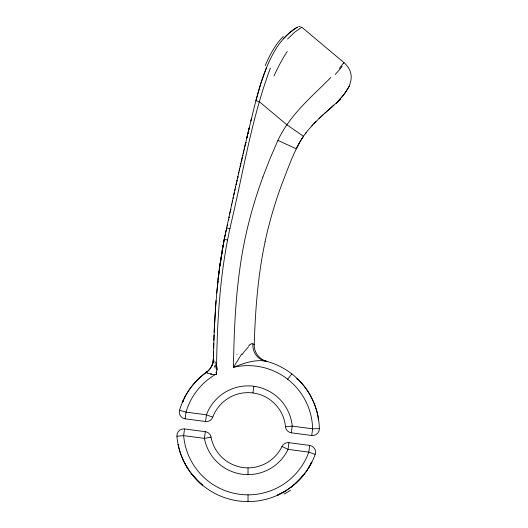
<?xml version="1.0" encoding="UTF-8"?>
<svg xmlns="http://www.w3.org/2000/svg" width="528" height="528" viewBox="0 0 528 528"><rect width="100%" height="100%" fill="white"/><g stroke="black" fill="none" stroke-linecap="round" stroke-linejoin="round"><path stroke-width="0.79" d="M213.286 362.109L213.312 360.683M213.312 360.974L213.345 359.113M213.338 359.502L214.328 328.033L216.031 300.689M213.345 359.053L213.352 358.994A16.87 16.87 0 0 1 206.342 372.339A71.353 71.353 0 0 0 179.54 410.243A6.745 6.745 0 0 0 185.137 418.823L205.55 421.509A6.745 6.745 0 0 0 212.758 417.166A37.62 37.62 0 0 1 285.483 426.743L292.202 426.109L312.622 428.802L319.367 428.65A71.353 71.353 0 0 0 264.634 360.848A16.87 15.668 -76.5 0 1 252.853 343.933L254.212 344.54A16.87 16.87 0 0 0 266.666 361.37C255.427 358.915 243.896 363.271 233.488 367.283L241.804 353.78M213.398 356.591L213.523 351.186M213.596 348.487L213.754 343.081M254.219 344.54C255.321 310.088 257.875 275.543 265.102 241.771M213.847 340.375L214.038 334.97M214.15 332.264L215.602 306.412L217.767 282.348M216.678 293.179L219.523 267.953L223.832 241.58M217.82 281.681L217.747 282.302L217.925 280.731L217.833 281.549M218.024 279.84L219.523 267.96M218.13 278.916L218.17 278.54M218.097 279.167L218.282 277.609M218.236 277.992L218.348 277.028M218.453 276.151L218.566 275.26M218.467 276.045L218.658 274.487M218.671 274.375L219.054 271.372L219.001 271.755M219.047 271.385L219.127 270.778M185.137 418.823L186.014 412.13A64.607 64.607 0 0 1 216.48 373.864C216.949 322.912 219.701 271.603 231.436 221.859C243.619 170.452 251.777 117.685 270.389 68.079M184.529 428.947L183.652 435.64L176.926 436.201A6.745 6.745 0 0 1 184.529 428.947L205.3 431.686A6.745 6.745 0 0 1 211.048 437.138A37.62 37.62 0 0 0 281.965 446.477L288.05 449.387L308.821 452.12L315.17 454.403A6.745 6.745 0 0 0 309.698 445.427L288.935 442.695A6.745 6.745 0 0 0 281.965 446.477M205.55 421.509L206.435 414.817L186.014 412.13L179.54 410.243M205.3 431.686L204.415 438.372A44.365 44.365 0 0 0 288.05 449.387L288.935 442.695M252.938 392.951L253.823 386.258M297.026 379.375L297.132 378.536M319.367 428.65A6.745 6.745 0 0 1 311.738 435.488L291.317 432.802L292.202 426.109A44.365 44.365 0 0 0 206.435 414.817L212.758 417.166M309.698 445.427L308.821 452.12A64.607 64.607 0 0 1 183.652 435.64L204.415 438.372L211.048 437.138M311.738 435.488L312.622 428.802A64.607 64.607 0 0 0 233.435 367.31C234.161 323.862 236.188 280.163 245.302 237.56A443.527 443.527 0 0 1 262.924 177.012M219.252 269.821L219.476 268.151M219.45 268.349L219.674 266.719M219.562 267.518L219.707 266.508M219.694 266.574L219.78 265.987M219.806 265.769L219.952 264.733M219.892 265.168L220.117 263.624M220.031 264.211L220.176 263.215M222.611 248.147L220.341 264.376M220.255 262.647L220.414 261.578M220.539 260.766L220.678 259.855M220.763 259.261L220.909 258.344M220.81 258.984L221.232 256.304M221.43 255.077L221.786 252.905M221.555 254.285L221.687 253.499M221.753 253.103L221.819 252.707M221.978 251.77L222.215 250.384M222.169 250.655L222.347 249.638M222.328 249.751L224.459 238.392M222.565 248.398L222.776 247.236M222.889 246.596L223.054 245.692L223.707 245.791M222.981 246.107L223.159 245.144M223.423 243.738L224.275 239.323M223.291 244.411L223.443 243.613M224.169 239.844L224.011 240.656M224.05 240.451L224.308 239.164M224.413 238.61L224.624 237.587M224.664 237.376L224.776 236.841M224.558 237.904L224.928 236.102M224.849 236.485L225.08 235.356M224.994 235.772L225.185 234.861M225.139 235.066L225.37 233.963M225.456 233.561L225.595 234.412M225.443 233.647L225.746 232.221M226.499 228.769L227.41 224.552M225.515 233.29L225.898 231.508M227.073 226.116L229.647 214.071M229.885 212.982L231.805 204.046M229.601 214.295L230.333 210.877M232.228 202.118L233.297 197.215M225.799 231.964L226.208 230.096M231.521 205.372L232.551 200.627M233.812 194.858L234.346 192.416M233.02 198.488L235.092 189.05M225.971 231.165L226.367 229.383M234.795 190.384L235.547 186.965M236.029 184.8L236.491 182.741M235.396 187.671L237.065 180.14M226.307 229.634L226.466 228.934M236.993 180.49L238.63 173.243M237.461 178.405L237.904 176.464M226.591 228.367L226.684 227.971L229.977 228.69M239.125 171.046L239.725 168.425M238.61 173.323L240.57 164.762M238.59 173.408L238.801 172.478M240.167 166.498L240.933 163.165M241.21 161.957L243.322 152.876M240.689 164.228L241.355 161.33M243.197 153.424L243.857 150.605M241.738 159.687L242.279 157.364M246.748 138.29L247.46 136.316M244.405 148.249L249.176 127.908L247.183 136.435M243.698 151.259L245.447 143.794M247.045 136.983L247.579 134.719M248.695 130.02C255.664 102.34 261.004 73.306 276.091 48.596C281.087 40.702 287.456 33.541 295.33 28.433C297.733 26.935 298.531 26.459 295.858 28.096M250.793 121.103L251.341 118.833M265.049 241.765A423.298 423.298 0 0 1 281.926 183.995C287.555 169.6 292.591 154.783 300.274 141.306C307.745 128.528 318.879 118.477 329.815 108.715C342.58 98.05 361.871 78.474 343.893 62.548L301.752 27.192L294.4 32.413L287.588 39.059M262.871 176.999L270.065 158.545L277.913 140.402L296.333 148.79A85.265 85.265 0 0 1 303.494 136.29L286.843 124.78L259.169 101.554L255.915 100.696L261.083 82.731L266.416 67.815M213.965 363.297L213.345 359.297A16.87 16.599 1.2 0 1 206.263 372.478L207.326 373.25L211.537 373.712M182.609 401.867A5.069 3.914 24.6 0 1 183.487 400.6A5.069 3.887 22.3 0 0 182.602 401.861L184.939 396.911M277.959 140.303C289.595 115.163 311.586 96.855 330.779 77.609M285.008 491.271L293.014 485.641L300.65 478.434L306.57 471.055L311.863 462.139L310.708 463.439A4.541 3.544 26.7 0 0 311.731 462.099M311.388 463.063L308.299 468.455M343.55 94.915L349.397 86.216M307.157 470.197L307.732 469.333M343.471 63.136L343.893 62.548L339.379 68.396M305.204 133.907L306.088 132.733M287.654 379.216L291.793 373.89M304.075 474.421L296.927 482.196M343.134 95.416L339.233 99.719M283.364 38.848L289.43 32.861L295.7 28.208M311.81 125.921L312.827 124.826M313.85 123.743L315.935 121.618M319.13 118.503L323.446 114.49M333.835 105.032L324.522 113.507M295.376 483.615L296.155 482.909M248.49 346.031L249.856 344.916M293 485.641L293.799 484.981M301.752 27.192L301.257 27.496M292.202 486.281L290.585 487.522M285.265 491.113L283.536 492.142M284.757 491.423L277.457 495.251L277.847 495.073M283.292 492.274L277.655 495.158M206.923 371.983L207.405 371.983L206.342 372.339A75.544 66.191 -82.5 0 0 196.977 380.384A69.208 60.641 -82.5 0 0 184.919 396.898M298.709 26.519L300.168 26.453M220.189 263.122L220.519 263.168M220.064 263.967L220.394 264.013M219.879 265.247L220.539 265.34M220.968 257.981L221.628 258.073M220.902 258.364L221.575 258.436M221.786 252.912L222.116 252.965M223.113 245.381L223.76 245.474M228.413 219.839L228.961 219.932M228.994 217.147L229.528 217.232M228.961 217.285L229.502 217.378M230.604 209.629L231.125 209.715M224.281 239.323L227.581 239.976M236.881 180.992L237.349 181.084M237.772 177.038L238.234 177.137M240.121 166.696L240.577 166.795M241.619 160.189L242.081 160.274L241.593 160.314M242.781 155.206L243.236 155.291M244.226 149.015L244.682 149.127M245.263 144.606L245.725 144.718M245.725 142.633L246.418 142.804M246.899 137.65L247.368 137.768M247.949 133.195L248.424 133.32M202.382 485.093L202.785 485.43L197.419 480.546M202.316 485.034L200.944 483.853M200.805 483.727L199.723 482.757M199.63 482.678L191.473 473.761M197.122 480.242L192.1 474.56M191.466 473.755C184.899 465.181 180.253 455.123 178.121 444.53M187.909 468.666L186.8 466.871M186.265 465.96L184.734 463.175M183.328 460.33L183.777 461.281M180.246 452.549L180.576 453.532M215.114 368.188L214.553 365.845M216.044 372.022L216.473 373.844M318.608 419.773L317.599 414.374A69.208 60.641 -82.5 0 0 310.22 395.314M248.028 467.861L248.028 474.613M248.028 494.855L248.028 501.6M178.253 444.523A4.541 3.544 -11.7 0 0 178.761 445.863A4.29 3.346 -12.9 0 1 178.325 444.523M315.17 454.403A71.353 71.353 0 0 1 176.926 436.201M290.499 490.182A25.496 9.649 -43.3 0 1 284.064 494.023M206.356 372.253A6.369 2.356 -62.3 0 1 206.91 371.923M215.589 361.951A47.203 3.722 76.7 0 1 217.589 369.963M215.827 366.755A24.869 2.726 75.4 0 1 215.378 364.874M214.025 361.515A7.003 2.119 71.6 0 1 213.741 359.766M216.553 374.576A20.236 3.656 0.4 0 1 210.441 374.385M249.909 344.639A9.61 3.689 -62.2 0 1 252.905 343.82M236.98 354.235A44.042 0.508 11.4 0 1 236.755 354.189M242.207 354.473A27.245 9.92 -58.9 0 1 248.457 346.903M297.125 378.503A77.464 67.874 -82.5 0 1 310.266 395.281M291.317 432.802A6.745 6.745 0 0 1 285.483 426.743M340.593 99.079A89.701 15.913 -32.6 0 1 336.25 103.475M342.131 66.257A82.889 7.036 -39.3 0 1 335.128 74.448M265.234 65.63A73.861 29.284 -77.8 0 1 283.318 36.478M273.959 75.992A74.072 20.75 -70.2 0 1 287.225 51.46M212.52 365.125L212.368 365.627L212.52 365.138M318.569 419.767A5.069 3.914 -9.6 0 0 318.133 418.453A5.069 3.887 -7.3 0 1 318.575 419.767"/></g></svg>
